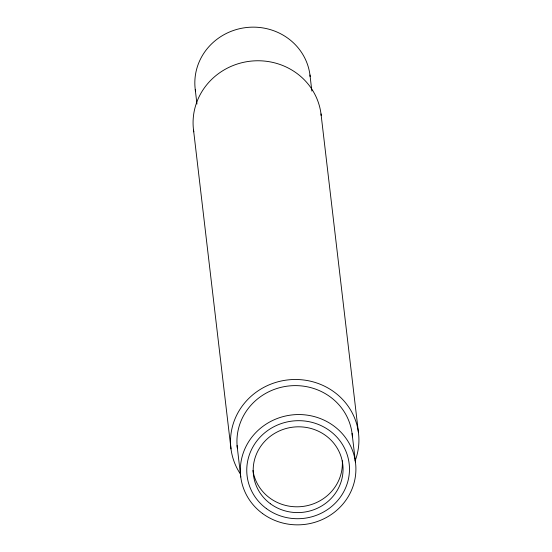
<?xml version="1.0" encoding="UTF-8"?>
<svg xmlns="http://www.w3.org/2000/svg" width="552" height="552" viewBox="0 0 552 552"><rect width="100%" height="100%" fill="white"/><g stroke="black" fill="none" stroke-linecap="round" stroke-linejoin="round"><path stroke-width="0.83" d="M321.009 113.905L358.448 432.63M309.969 75.003L311.859 91.073M352.079 433.444L355.474 462.383M195.256 89.617L196.947 104.031M237.063 445.526L240.762 477.025M193.552 130.175L230.991 448.893M237.367 448.086A57.822 55.117 -6.7 0 1 289.448 385.903A57.822 55.117 -6.7 0 1 352.397 436.811M193.786 131.831A64.246 61.237 -6.7 0 1 249.469 61.3A64.246 61.237 -6.7 0 1 321.195 115.568M240.43 474.051A64.246 61.237 -6.7 0 1 287.792 379.921A64.246 61.237 -6.7 0 1 355.102 460.948M195.498 91.28A57.822 55.117 -6.7 0 1 245.578 27.634A57.822 55.117 -6.7 0 1 310.155 76.652M342.295 460.789A44.974 42.87 -6.7 0 1 302.013 506.536A44.974 42.87 -6.7 0 1 252.947 470.456M262.538 513.532A57.822 55.117 -6.7 0 0 355.343 476.783A57.822 55.117 -6.7 0 0 276.483 418.796A57.822 55.117 -6.7 0 0 262.538 513.532M266.492 508.661A51.398 48.99 -6.7 0 0 348.981 475.996A51.398 48.99 -6.7 0 0 278.891 424.453A51.398 48.99 -6.7 0 0 266.492 508.661M270.445 503.79A44.974 42.87 -6.7 0 0 342.626 475.21A44.974 42.87 -6.7 0 0 281.292 430.111A44.974 42.87 -6.7 0 0 270.445 503.79"/></g></svg>
